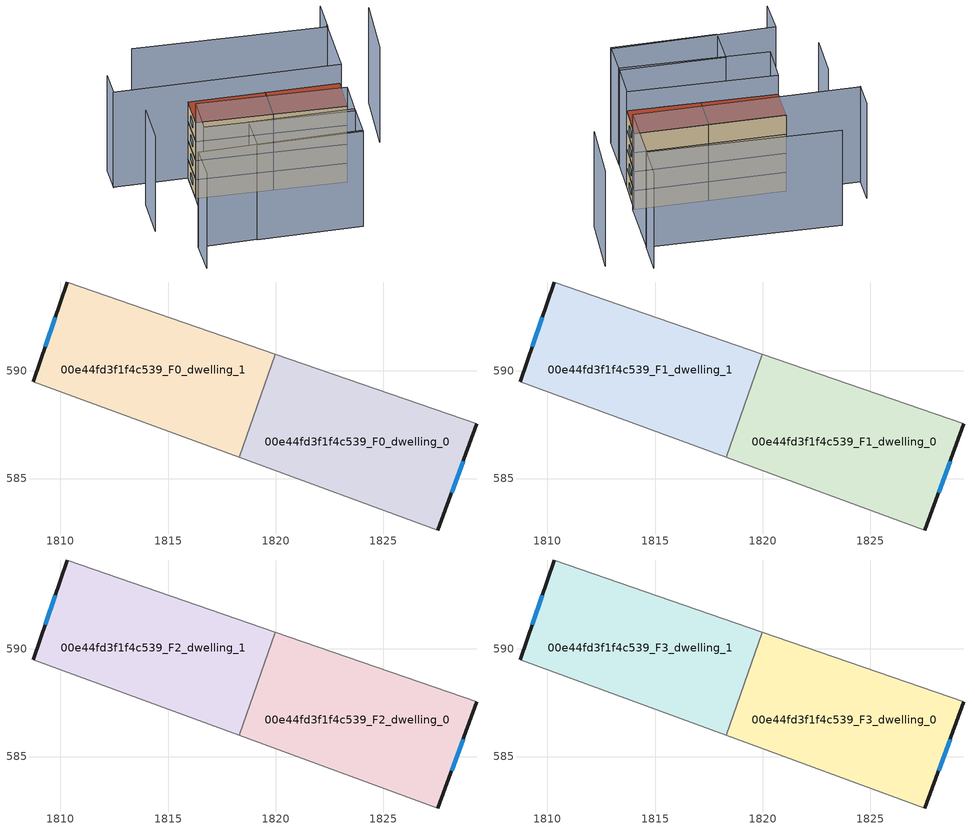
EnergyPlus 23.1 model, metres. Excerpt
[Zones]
00e44fd3f1f4c539_F0_dwelling_0
 floor ground (EU_floor_Construction): 1829.34,587.53 1827.52,582.61 1818.31,585.99 1819.97,590.78 z0
 wall outside (EU_wall_Construction): 1827.52,582.61 1829.34,587.53 z0:3
 wall adiabatic (EU_wall_Construction): 1818.31,585.99 1827.52,582.61 / 1829.34,587.53 1819.97,590.78 z0:3
 wall to 00e44fd3f1f4c539_F0_dwelling_1 (EU_wall_Construction): 1819.97,590.78 1818.31,585.99 z0:3
 window (EU_Window_Construction): 1828.16,584.35 1828.69,585.79 z1.06:1.94
00e44fd3f1f4c539_F0_dwelling_1
 floor ground (EU_floor_Construction): 1819.97,590.78 1818.31,585.99 1808.74,589.49 1810.32,594.12 z0
 wall outside (EU_wall_Construction): 1810.32,594.12 1808.74,589.49 z0:3
 wall adiabatic (EU_wall_Construction): 1808.74,589.49 1818.31,585.99 / 1819.97,590.78 1810.32,594.12 z0:3
 window (EU_Window_Construction): 1809.76,592.49 1809.3,591.13 z1.06:1.94
00e44fd3f1f4c539_F1_dwelling_0
 floor to 00e44fd3f1f4c539_F0_dwelling_0 (EU_floor_Construction): 1829.34,587.53 1827.52,582.61 1818.31,585.99 1819.97,590.78 z3
 wall outside (EU_wall_Construction): 1827.52,582.61 1829.34,587.53 z3:6
 wall adiabatic (EU_wall_Construction): 1818.31,585.99 1827.52,582.61 / 1829.34,587.53 1819.97,590.78 z3:6
 wall to 00e44fd3f1f4c539_F1_dwelling_1 (EU_wall_Construction): 1819.97,590.78 1818.31,585.99 z3:6
 window (EU_Window_Construction): 1828.16,584.35 1828.69,585.79 z4.06:4.94
00e44fd3f1f4c539_F1_dwelling_1
 floor to 00e44fd3f1f4c539_F0_dwelling_1 (EU_floor_Construction): 1819.97,590.78 1818.31,585.99 1808.74,589.49 1810.32,594.12 z3
 wall outside (EU_wall_Construction): 1810.32,594.12 1808.74,589.49 z3:6
 wall adiabatic (EU_wall_Construction): 1808.74,589.49 1818.31,585.99 / 1819.97,590.78 1810.32,594.12 z3:6
 window (EU_Window_Construction): 1809.76,592.49 1809.3,591.13 z4.06:4.94
00e44fd3f1f4c539_F2_dwelling_0
 floor to 00e44fd3f1f4c539_F1_dwelling_0 (EU_floor_Construction): 1829.34,587.53 1827.52,582.61 1818.31,585.99 1819.97,590.78 z6
 wall outside (EU_wall_Construction): 1827.52,582.61 1829.34,587.53 z6:9
 wall adiabatic (EU_wall_Construction): 1818.31,585.99 1827.52,582.61 / 1829.34,587.53 1819.97,590.78 z6:9
 wall to 00e44fd3f1f4c539_F2_dwelling_1 (EU_wall_Construction): 1819.97,590.78 1818.31,585.99 z6:9
 window (EU_Window_Construction): 1828.16,584.35 1828.69,585.79 z7.06:7.94
00e44fd3f1f4c539_F2_dwelling_1
 floor to 00e44fd3f1f4c539_F1_dwelling_1 (EU_floor_Construction): 1819.97,590.78 1818.31,585.99 1808.74,589.49 1810.32,594.12 z6
 wall outside (EU_wall_Construction): 1810.32,594.12 1808.74,589.49 z6:9
 wall adiabatic (EU_wall_Construction): 1808.74,589.49 1818.31,585.99 / 1819.97,590.78 1810.32,594.12 z6:9
 window (EU_Window_Construction): 1809.76,592.49 1809.3,591.13 z7.06:7.94
00e44fd3f1f4c539_F3_dwelling_0
 floor to 00e44fd3f1f4c539_F2_dwelling_0 (EU_floor_Construction): 1829.34,587.53 1827.52,582.61 1818.31,585.99 1819.97,590.78 z9
 wall outside (EU_wall_Construction): 1827.52,582.61 1829.34,587.53 z9:12
 wall adiabatic (EU_wall_Construction): 1818.31,585.99 1827.52,582.61 / 1829.34,587.53 1819.97,590.78 z9:12
 wall to 00e44fd3f1f4c539_F3_dwelling_1 (EU_wall_Construction): 1819.97,590.78 1818.31,585.99 z9:12
 window (EU_Window_Construction): 1828.16,584.35 1828.69,585.79 z10.06:10.94
 roof outside (EU_roof_Construction): 1827.52,582.61 1829.34,587.53 1819.97,590.78 1818.31,585.99 z12
00e44fd3f1f4c539_F3_dwelling_1
 floor to 00e44fd3f1f4c539_F2_dwelling_1 (EU_floor_Construction): 1819.97,590.78 1818.31,585.99 1808.74,589.49 1810.32,594.12 z9
 wall outside (EU_wall_Construction): 1810.32,594.12 1808.74,589.49 z9:12
 wall adiabatic (EU_wall_Construction): 1808.74,589.49 1818.31,585.99 / 1819.97,590.78 1810.32,594.12 z9:12
 window (EU_Window_Construction): 1809.76,592.49 1809.3,591.13 z10.06:10.94
 roof outside (EU_roof_Construction): 1818.31,585.99 1819.97,590.78 1810.32,594.12 1808.74,589.49 z12
shading: 1801.9,575.35 1803.39,579.99 / 1803.39,579.99 1824.08,573.33 / 1835.75,588.12 1839.13,596.58 / 1832.46,596.01 1829.53,587.47 / 1829.53,587.47 1800.95,597.24 / 1833.99,600.13 1832.39,595.67 / 1832.39,595.67 1808.06,604.4 / 1802.49,591.64 1800.42,585.92 / 1802.2,600.91 1800.96,597.14 / 1810.76,577.49 1812.46,582.47 / 1812.46,582.47 1825.79,577.93 / 1825.79,577.93 1824.09,572.95 / 1824.09,572.95 1810.76,577.49 / 1808.74,589.49 1827.52,582.61 / 1827.52,582.61 1825.66,577.54 / 1825.66,577.54 1806.88,584.42 / 1806.88,584.42 1808.74,589.49 z0:15
[Building]
EU S2 Campaign: North Axis=0; Terrain=City; Solar Distribution=FullExterior
[Site:Location]
Bologna: Latitude=44.5; Longitude=11.25; Time Zone=1; Elevation=37
[SizingPeriod:WeatherFileDays]
AnnualSizingPeriod: Begin Month=1; Begin Day of Month=1; End Month=12; End Day of Month=31; Day of Week for Start Day=Monday; Use Weather File Daylight Saving Period=No; Use Weather File Rain and Snow Indicators=No
[MATERIAL]
EU_InternalMass_Material: Roughness=MediumRough; Thickness=0.1; Conductivity=1; Density=1800; Specific Heat=900; Thermal Absorptance=0.9; Solar Absorptance=0.7; Visible Absorptance=0.7
[MATERIAL:NOMASS] Roughness=MediumRough; Thermal Absorptance=0.9; Solar Absorptance=0.7; Visible Absorptance=0.7
Name | Thermal Resistance
EU_wall_NoMass | 0.781309
EU_roof_NoMass | 0.418499
EU_floor_NoMass | 0.563442
[WINDOWMATERIAL:SIMPLEGLAZINGSYSTEM]
EU_Window_SimpleGlazing: UFactor=4.32879; Solar Heat Gain Coefficient=0.85; Visible Transmittance=0.85
[CONSTRUCTION]
EU_wall_Construction: EU_wall_NoMass
EU_roof_Construction: EU_roof_NoMass
EU_floor_Construction: EU_floor_NoMass
EU_Window_Construction: EU_Window_SimpleGlazing
EU_InternalMass_Construction: EU_InternalMass_Material
[ZONE] Type=1; Multiplier=1; Ceiling Height=autocalculate; Floor Area=autocalculate; Part of Total Floor Area=Yes
Name | Volume
00e44fd3f1f4c539_F0_dwelling_0 | 152.559
00e44fd3f1f4c539_F1_dwelling_0; 00e44fd3f1f4c539_F2_dwelling_0; 00e44fd3f1f4c539_F3_dwelling_0 | 152.561
00e44fd3f1f4c539_F0_dwelling_1 | 152.555
00e44fd3f1f4c539_F1_dwelling_1; 00e44fd3f1f4c539_F2_dwelling_1; 00e44fd3f1f4c539_F3_dwelling_1 | 152.553
[INTERNALMASS] Construction=EU_InternalMass_Construction
Name | Zone or ZoneList | Surface Area
00e44fd3f1f4c539_F0_dwelling_0_EU_InternalMass | 00e44fd3f1f4c539_F0_dwelling_0 | 50.8534
00e44fd3f1f4c539_F0_dwelling_1_EU_InternalMass | 00e44fd3f1f4c539_F0_dwelling_1 | 50.8514
00e44fd3f1f4c539_F1_dwelling_0_EU_InternalMass | 00e44fd3f1f4c539_F1_dwelling_0 | 50.8534
00e44fd3f1f4c539_F1_dwelling_1_EU_InternalMass | 00e44fd3f1f4c539_F1_dwelling_1 | 50.8514
00e44fd3f1f4c539_F2_dwelling_0_EU_InternalMass | 00e44fd3f1f4c539_F2_dwelling_0 | 50.8534
00e44fd3f1f4c539_F2_dwelling_1_EU_InternalMass | 00e44fd3f1f4c539_F2_dwelling_1 | 50.8514
00e44fd3f1f4c539_F3_dwelling_0_EU_InternalMass | 00e44fd3f1f4c539_F3_dwelling_0 | 50.8534
00e44fd3f1f4c539_F3_dwelling_1_EU_InternalMass | 00e44fd3f1f4c539_F3_dwelling_1 | 50.8514
[OTHEREQUIPMENT] Fuel Type=Electricity; Design Level Calculation Method=Watts/Area; Power per Zone Floor Area=1; Fraction Latent=0; Fraction Radiant=0; Fraction Lost=0; Carbon Dioxide Generation Rate=0; EndUse Subcategory=EU_Step8_InternalGains
Name | Zone or ZoneList or Space or SpaceList | Schedule
EU_Step8_InternalGain_00e44fd3f1f4c539_F0_dwelling_0_f000 | 00e44fd3f1f4c539_F0_dwelling_0 | EU_Step8_GainSchedule_00e44fd3f1f4c539_F0_dwelling_0_f000
EU_Step8_InternalGain_00e44fd3f1f4c539_F0_dwelling_1_f000 | 00e44fd3f1f4c539_F0_dwelling_1 | EU_Step8_GainSchedule_00e44fd3f1f4c539_F0_dwelling_1_f000
EU_Step8_InternalGain_00e44fd3f1f4c539_F1_dwelling_0_f000 | 00e44fd3f1f4c539_F1_dwelling_0 | EU_Step8_GainSchedule_00e44fd3f1f4c539_F1_dwelling_0_f000
EU_Step8_InternalGain_00e44fd3f1f4c539_F1_dwelling_1_f000 | 00e44fd3f1f4c539_F1_dwelling_1 | EU_Step8_GainSchedule_00e44fd3f1f4c539_F1_dwelling_1_f000
EU_Step8_InternalGain_00e44fd3f1f4c539_F2_dwelling_0_f000 | 00e44fd3f1f4c539_F2_dwelling_0 | EU_Step8_GainSchedule_00e44fd3f1f4c539_F2_dwelling_0_f000
EU_Step8_InternalGain_00e44fd3f1f4c539_F2_dwelling_1_f000 | 00e44fd3f1f4c539_F2_dwelling_1 | EU_Step8_GainSchedule_00e44fd3f1f4c539_F2_dwelling_1_f000
EU_Step8_InternalGain_00e44fd3f1f4c539_F3_dwelling_0_f000 | 00e44fd3f1f4c539_F3_dwelling_0 | EU_Step8_GainSchedule_00e44fd3f1f4c539_F3_dwelling_0_f000
EU_Step8_InternalGain_00e44fd3f1f4c539_F3_dwelling_1_f000 | 00e44fd3f1f4c539_F3_dwelling_1 | EU_Step8_GainSchedule_00e44fd3f1f4c539_F3_dwelling_1_f000
[ZONEVENTILATION:DESIGNFLOWRATE] Schedule=EU_AlwaysOn; Design Flow Rate Calculation Method=AirChanges/Hour; Air Changes per Hour=0.692607; Ventilation Type=Natural; Fan Pressure Rise=0; Fan Total Efficiency=1; Constant Term Coefficient=1; Temperature Term Coefficient=0; Velocity Term Coefficient=0; Velocity Squared Term Coefficient=0; Minimum Indoor Temperature=-100; Maximum Indoor Temperature=100; Delta Temperature=-100; Minimum Outdoor Temperature=-100; Maximum Outdoor Temperature=100; Maximum Wind Speed=40
Name | Zone or ZoneList or Space or SpaceList
EU_ConstantAir_00e44fd3f1f4c539_F0_dwelling_0 | 00e44fd3f1f4c539_F0_dwelling_0
EU_ConstantAir_00e44fd3f1f4c539_F0_dwelling_1 | 00e44fd3f1f4c539_F0_dwelling_1
EU_ConstantAir_00e44fd3f1f4c539_F1_dwelling_0 | 00e44fd3f1f4c539_F1_dwelling_0
EU_ConstantAir_00e44fd3f1f4c539_F1_dwelling_1 | 00e44fd3f1f4c539_F1_dwelling_1
EU_ConstantAir_00e44fd3f1f4c539_F2_dwelling_0 | 00e44fd3f1f4c539_F2_dwelling_0
EU_ConstantAir_00e44fd3f1f4c539_F2_dwelling_1 | 00e44fd3f1f4c539_F2_dwelling_1
EU_ConstantAir_00e44fd3f1f4c539_F3_dwelling_0 | 00e44fd3f1f4c539_F3_dwelling_0
EU_ConstantAir_00e44fd3f1f4c539_F3_dwelling_1 | 00e44fd3f1f4c539_F3_dwelling_1
[HVACTEMPLATE:THERMOSTAT] Constant Heating Setpoint=20; Constant Cooling Setpoint=50
EU_HeatOnly_00e44fd3f1f4c539_F0_dwelling_0; EU_HeatOnly_00e44fd3f1f4c539_F0_dwelling_1; EU_HeatOnly_00e44fd3f1f4c539_F1_dwelling_0; EU_HeatOnly_00e44fd3f1f4c539_F1_dwelling_1; EU_HeatOnly_00e44fd3f1f4c539_F2_dwelling_0; EU_HeatOnly_00e44fd3f1f4c539_F2_dwelling_1; EU_HeatOnly_00e44fd3f1f4c539_F3_dwelling_0; EU_HeatOnly_00e44fd3f1f4c539_F3_dwelling_1
[HVACTEMPLATE:ZONE:IDEALLOADSAIRSYSTEM] System Availability Schedule=EU_AlwaysOn; Maximum Heating Supply Air Temperature=50; Minimum Cooling Supply Air Temperature=13; Maximum Heating Supply Air Humidity Ratio=0.0156; Minimum Cooling Supply Air Humidity Ratio=0.0077; Heating Limit=NoLimit; Cooling Limit=NoLimit; Heating Availability Schedule=EU_AlwaysOn; Cooling Availability Schedule=EU_CoolingOff; Dehumidification Control Type=ConstantSensibleHeatRatio; Cooling Sensible Heat Ratio=0.7; Dehumidification Setpoint=60; Humidification Control Type=None; Humidification Setpoint=30; Outdoor Air Method=None; Outdoor Air Flow Rate per Person=0.00944; Outdoor Air Flow Rate per Zone Floor Area=0; Outdoor Air Flow Rate per Zone=0; Demand Controlled Ventilation Type=None; Outdoor Air Economizer Type=NoEconomizer; Heat Recovery Type=None; Sensible Heat Recovery Effectiveness=0.7; Latent Heat Recovery Effectiveness=0.65
Name | Template Thermostat
00e44fd3f1f4c539_F0_dwelling_0 | EU_HeatOnly_00e44fd3f1f4c539_F0_dwelling_0
00e44fd3f1f4c539_F0_dwelling_1 | EU_HeatOnly_00e44fd3f1f4c539_F0_dwelling_1
00e44fd3f1f4c539_F1_dwelling_0 | EU_HeatOnly_00e44fd3f1f4c539_F1_dwelling_0
00e44fd3f1f4c539_F1_dwelling_1 | EU_HeatOnly_00e44fd3f1f4c539_F1_dwelling_1
00e44fd3f1f4c539_F2_dwelling_0 | EU_HeatOnly_00e44fd3f1f4c539_F2_dwelling_0
00e44fd3f1f4c539_F2_dwelling_1 | EU_HeatOnly_00e44fd3f1f4c539_F2_dwelling_1
00e44fd3f1f4c539_F3_dwelling_0 | EU_HeatOnly_00e44fd3f1f4c539_F3_dwelling_0
00e44fd3f1f4c539_F3_dwelling_1 | EU_HeatOnly_00e44fd3f1f4c539_F3_dwelling_1
[SIZING:ZONE] Zone Cooling Design Supply Air Temperature Input Method=SupplyAirTemperature; Zone Cooling Design Supply Air Temperature=13; Zone Heating Design Supply Air Temperature Input Method=SupplyAirTemperature; Zone Heating Design Supply Air Temperature=50; Zone Cooling Design Supply Air Humidity Ratio=0.008; Zone Heating Design Supply Air Humidity Ratio=0.008; Cooling Design Air Flow Method=DesignDay; Cooling Design Air Flow Rate=0; Cooling Minimum Air Flow per Zone Floor Area=0.000762; Cooling Minimum Air Flow=0; Cooling Minimum Air Flow Fraction=0.2; Heating Design Air Flow Method=DesignDay; Heating Design Air Flow Rate=0; Heating Maximum Air Flow per Zone Floor Area=0.002032; Heating Maximum Air Flow=0.141576; Heating Maximum Air Flow Fraction=0.3; Account for Dedicated Outdoor Air System=No; Dedicated Outdoor Air System Control Strategy=NeutralSupplyAir; Dedicated Outdoor Air Low Setpoint Temperature for Design=autosize; Dedicated Outdoor Air High Setpoint Temperature for Design=autosize; Zone Load Sizing Method=Sensible Load Only No Latent Load; Zone Latent Cooling Design Supply Air Humidity Ratio Input Method=HumidityRatioDifference; Zone Cooling Design Supply Air Humidity Ratio Difference=0.005; Zone Latent Heating Design Supply Air Humidity Ratio Input Method=HumidityRatioDifference; Zone Humidification Design Supply Air Humidity Ratio Difference=0.005
00e44fd3f1f4c539_F0_dwelling_0; 00e44fd3f1f4c539_F0_dwelling_1; 00e44fd3f1f4c539_F1_dwelling_0; 00e44fd3f1f4c539_F1_dwelling_1; 00e44fd3f1f4c539_F2_dwelling_0; 00e44fd3f1f4c539_F2_dwelling_1; 00e44fd3f1f4c539_F3_dwelling_0; 00e44fd3f1f4c539_F3_dwelling_1
[SCHEDULE:CONSTANT]
Name | Hourly Value
EU_AlwaysOn | 1
EU_CoolingOff | 0
[SCHEDULE:FILE] Column Number=1; Rows to Skip at Top=0; Number of Hours of Data=8760; Column Separator=Comma; Interpolate to Timestep=No; Minutes per Item=60; Adjust Schedule for Daylight Savings=Yes
Name | File
EU_Step8_GainSchedule_00e44fd3f1f4c539_F0_dwelling_0_f000 | ../../schedules/00e44fd3f1f4c539/00e44fd3f1f4c539_F0_dwelling_0_f000_gain.csv
EU_Step8_GainSchedule_00e44fd3f1f4c539_F0_dwelling_1_f000 | ../../schedules/00e44fd3f1f4c539/00e44fd3f1f4c539_F0_dwelling_1_f000_gain.csv
EU_Step8_GainSchedule_00e44fd3f1f4c539_F1_dwelling_0_f000 | ../../schedules/00e44fd3f1f4c539/00e44fd3f1f4c539_F1_dwelling_0_f000_gain.csv
EU_Step8_GainSchedule_00e44fd3f1f4c539_F1_dwelling_1_f000 | ../../schedules/00e44fd3f1f4c539/00e44fd3f1f4c539_F1_dwelling_1_f000_gain.csv
EU_Step8_GainSchedule_00e44fd3f1f4c539_F2_dwelling_0_f000 | ../../schedules/00e44fd3f1f4c539/00e44fd3f1f4c539_F2_dwelling_0_f000_gain.csv
EU_Step8_GainSchedule_00e44fd3f1f4c539_F2_dwelling_1_f000 | ../../schedules/00e44fd3f1f4c539/00e44fd3f1f4c539_F2_dwelling_1_f000_gain.csv
EU_Step8_GainSchedule_00e44fd3f1f4c539_F3_dwelling_0_f000 | ../../schedules/00e44fd3f1f4c539/00e44fd3f1f4c539_F3_dwelling_0_f000_gain.csv
EU_Step8_GainSchedule_00e44fd3f1f4c539_F3_dwelling_1_f000 | ../../schedules/00e44fd3f1f4c539/00e44fd3f1f4c539_F3_dwelling_1_f000_gain.csv
